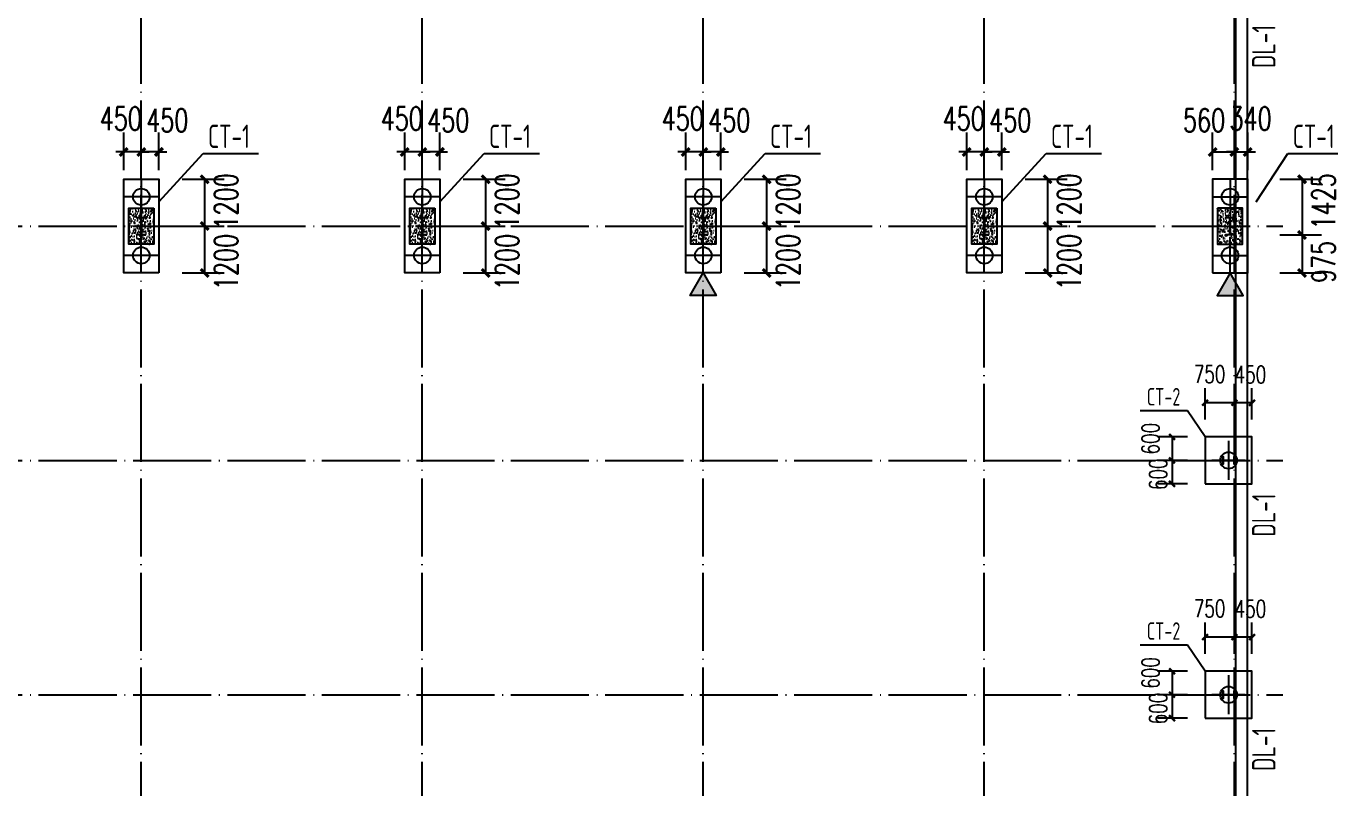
# Model space of a CAD drawing. Extents: x -33967 to 1773478, y -1022458 to -784650.
# Drawn here: x 297163 to 330794, y -979912 to -960411 of the extents above; entities that cross this region are included whole.
import ezdxf

# ---------------------------------------------------------------- set-up
doc = ezdxf.new("R2010")
doc.units = 0
doc.header["$LTSCALE"] = 1000
doc.header["$MEASUREMENT"] = 0
doc.linetypes.add('DOTE', pattern=[2.42, 2, -0.2, 0.02, -0.2])
for name, color, linetype in [('AXIS', 3, 'Continuous'), ('DIM_LEAD', 3, 'Continuous'), ('DOTE', 1, 'DOTE'), ('GZ', 50, 'Continuous'), ('NUM', 7, 'Continuous'), ('PUB_HATCH', 8, 'Continuous'), ('承台', 2, 'Continuous'), ('桩', 201, 'Continuous')]:
    doc.layers.add(name, color=color, linetype=linetype)
doc.styles.add('_TCH_DIM_T3', font='SIMPLEX', dxfattribs={"width": 0.705882, "bigfont": 'GBCBIG'})
doc.styles.add('TSSD_Norm', font='tssdeng.shx', dxfattribs={"bigfont": 'hztxt.shx'})
doc.dimstyles.new('TCH-200-1', dxfattribs={"dimtxt": 595, "dimasz": 200, "dimexe": 500, "dimexo": 600, "dimgap": 252.5, "dimtad": 1, "dimdec": 0, "dimzin": 0, "dimdsep": 46, "dimtxsty": '_TCH_DIM_T3', "dimblk": 'ARCHTICK', "dimcen": 0.09, "dimclrd": 3, "dimclre": 3, "dimclrt": 7, "dimazin": 2, "dimtfac": 1, "dimtdec": 0, "dimtix": 1, "dimtmove": 2, "dimatfit": 3, "dimfxl": 1, "dimtolj": 1, "dimtzin": 0, "dimarcsym": 0})
doc.dimstyles.new('TCH_150_1', dxfattribs={"dimtxt": 446.25, "dimasz": 150, "dimexe": 375, "dimexo": 450, "dimgap": 189.375, "dimtad": 1, "dimdec": 0, "dimzin": 0, "dimdsep": 46, "dimtxsty": '_TCH_DIM_T3', "dimblk": 'ARCHTICK', "dimcen": 0.09, "dimclrd": 256, "dimclre": 256, "dimclrt": 7, "dimazin": 2, "dimtfac": 1, "dimtdec": 0, "dimtix": 1, "dimtmove": 2, "dimatfit": 3, "dimfxl": 1, "dimtolj": 1, "dimtzin": 0, "dimarcsym": 0})

# ---------------------------------------------------------------- blocks, each defined once
blk = doc.blocks.new('111')
at = {"layer": 'GZ'}
blk.add_lwpolyline([(650693, -886725), (650473, -886725), (650473, -886715), (650577, -886715), (650580, -886710), (650580, -886289), (650577, -886285), (650473, -886285), (650473, -886275), (650693, -886275), (650693, -886285), (650590, -886285), (650586, -886289), (650586, -886710), (650590, -886715), (650693, -886715), (650693, -886725)], close=True, dxfattribs=at)
blk = doc.blocks.new('_ArchTick')
at = {"color": 0, "linetype": 'ByBlock', "const_width": 0.4}
blk.add_lwpolyline([(-0.5, -0.5), (0.5, 0.5)], dxfattribs=at)
blk = doc.blocks.new('*D930')
at = {"layer": 'AXIS', "color": 3, "lineweight": -2, "transparency": 16777216}
for p, q in [((300111, -964095), (300111, -963131)), ((300561, -964095), (300561, -963131)), ((300111, -963631), (299911, -963631)), ((300561, -963631), (300111, -963631)), ((300561, -963631), (300761, -963631))]:
    blk.add_line(p, q, dxfattribs=at)
at = {"layer": 'Defpoints', "color": 0, "transparency": 16777216}
for p in [(300111, -963631), (300111, -964695), (300561, -964695)]:
    blk.add_point(p, dxfattribs=at)
at = {"layer": 'AXIS', "color": 3, "lineweight": -2, "transparency": 16777216, "xscale": 200, "yscale": 200, "zscale": 200}
for p, rotation in [((300111, -963631), 359.9999999933299), ((300561, -963631), 179.9999999933299)]:
    blk.add_blockref('_ArchTick', p, dxfattribs=dict(at, rotation=rotation))
at = {"layer": 'AXIS', "color": 7, "transparency": 16777216, "insert": (300777, -962819), "char_height": 595, "attachment_point": 5, "rotation": 360, "style": '_TCH_DIM_T3'}
blk.add_mtext('\\A1;450', dxfattribs=at)
blk = doc.blocks.new('*D931')
at = {"layer": 'AXIS', "color": 3, "lineweight": -2, "transparency": 16777216}
for p, q in [((299661, -964095), (299661, -963131)), ((300111, -964095), (300111, -963131)), ((299661, -963631), (299461, -963631)), ((300111, -963631), (299661, -963631)), ((300111, -963631), (300311, -963631))]:
    blk.add_line(p, q, dxfattribs=at)
at = {"layer": 'Defpoints', "color": 0, "transparency": 16777216}
for p in [(299661, -963631), (299661, -964695), (300111, -964695)]:
    blk.add_point(p, dxfattribs=at)
at = {"layer": 'AXIS', "color": 3, "lineweight": -2, "transparency": 16777216, "xscale": 200, "yscale": 200, "zscale": 200}
for p, rotation in [((299661, -963631), 359.9999999933299), ((300111, -963631), 179.9999999933299)]:
    blk.add_blockref('_ArchTick', p, dxfattribs=dict(at, rotation=rotation))
at = {"layer": 'AXIS', "color": 7, "transparency": 16777216, "insert": (299586, -962775), "char_height": 595, "attachment_point": 5, "rotation": 360, "style": '_TCH_DIM_T3'}
blk.add_mtext('\\A1;450', dxfattribs=at)
blk = doc.blocks.new('*D932')
at = {"layer": 'AXIS', "color": 3, "lineweight": -2, "transparency": 16777216}
for p, q in [((301161, -964329), (302234, -964329)), ((301734, -964329), (301734, -965529)), ((301161, -965529), (302234, -965529))]:
    blk.add_line(p, q, dxfattribs=at)
at = {"layer": 'Defpoints', "color": 0, "transparency": 16777216}
for p in [(300561, -964329), (300561, -965529), (301734, -965529)]:
    blk.add_point(p, dxfattribs=at)
at = {"layer": 'AXIS', "color": 3, "lineweight": -2, "transparency": 16777216, "xscale": 200, "yscale": 200, "zscale": 200}
for p, rotation in [((301734, -964329), 90), ((301734, -965529), 270)]:
    blk.add_blockref('_ArchTick', p, dxfattribs=dict(at, rotation=rotation))
at = {"layer": 'AXIS', "color": 7, "transparency": 16777216, "insert": (302284, -964897), "char_height": 595, "attachment_point": 5, "rotation": 90, "style": '_TCH_DIM_T3'}
blk.add_mtext('\\A1;1200', dxfattribs=at)
blk = doc.blocks.new('*D933')
at = {"layer": 'AXIS', "color": 3, "lineweight": -2, "transparency": 16777216}
for p, q in [((301161, -965529), (302234, -965529)), ((301734, -965529), (301734, -966729)), ((301161, -966729), (302234, -966729))]:
    blk.add_line(p, q, dxfattribs=at)
at = {"layer": 'Defpoints', "color": 0, "transparency": 16777216}
for p in [(300561, -965529), (300561, -966729), (301734, -966729)]:
    blk.add_point(p, dxfattribs=at)
at = {"layer": 'AXIS', "color": 3, "lineweight": -2, "transparency": 16777216, "xscale": 200, "yscale": 200, "zscale": 200}
for p, rotation in [((301734, -965529), 90), ((301734, -966729), 270)]:
    blk.add_blockref('_ArchTick', p, dxfattribs=dict(at, rotation=rotation))
at = {"layer": 'AXIS', "color": 7, "transparency": 16777216, "insert": (302284, -966448), "char_height": 595, "attachment_point": 5, "rotation": 90, "style": '_TCH_DIM_T3'}
blk.add_mtext('\\A1;1200', dxfattribs=at)
blk = doc.blocks.new('*D946')
at = {"layer": 'AXIS', "color": 3, "lineweight": -2, "transparency": 16777216}
for p, q in [((307311, -964095), (307311, -963131)), ((307761, -964095), (307761, -963131)), ((307311, -963631), (307111, -963631)), ((307761, -963631), (307311, -963631)), ((307761, -963631), (307961, -963631))]:
    blk.add_line(p, q, dxfattribs=at)
at = {"layer": 'Defpoints', "color": 0, "transparency": 16777216}
for p in [(307311, -963631), (307311, -964695), (307761, -964695)]:
    blk.add_point(p, dxfattribs=at)
at = {"layer": 'AXIS', "color": 3, "lineweight": -2, "transparency": 16777216, "xscale": 200, "yscale": 200, "zscale": 200}
for p, rotation in [((307311, -963631), 359.9999999933299), ((307761, -963631), 179.9999999933299)]:
    blk.add_blockref('_ArchTick', p, dxfattribs=dict(at, rotation=rotation))
at = {"layer": 'AXIS', "color": 7, "transparency": 16777216, "insert": (307977, -962819), "char_height": 595, "attachment_point": 5, "rotation": 360, "style": '_TCH_DIM_T3'}
blk.add_mtext('\\A1;450', dxfattribs=at)
blk = doc.blocks.new('*D947')
at = {"layer": 'AXIS', "color": 3, "lineweight": -2, "transparency": 16777216}
for p, q in [((306861, -964095), (306861, -963131)), ((307311, -964095), (307311, -963131)), ((306861, -963631), (306661, -963631)), ((307311, -963631), (306861, -963631)), ((307311, -963631), (307511, -963631))]:
    blk.add_line(p, q, dxfattribs=at)
at = {"layer": 'Defpoints', "color": 0, "transparency": 16777216}
for p in [(306861, -963631), (306861, -964695), (307311, -964695)]:
    blk.add_point(p, dxfattribs=at)
at = {"layer": 'AXIS', "color": 3, "lineweight": -2, "transparency": 16777216, "xscale": 200, "yscale": 200, "zscale": 200}
for p, rotation in [((306861, -963631), 359.9999999933299), ((307311, -963631), 179.9999999933299)]:
    blk.add_blockref('_ArchTick', p, dxfattribs=dict(at, rotation=rotation))
at = {"layer": 'AXIS', "color": 7, "transparency": 16777216, "insert": (306786, -962775), "char_height": 595, "attachment_point": 5, "rotation": 360, "style": '_TCH_DIM_T3'}
blk.add_mtext('\\A1;450', dxfattribs=at)
blk = doc.blocks.new('*D948')
at = {"layer": 'AXIS', "color": 3, "lineweight": -2, "transparency": 16777216}
for p, q in [((308361, -964329), (309434, -964329)), ((308934, -964329), (308934, -965529)), ((308361, -965529), (309434, -965529))]:
    blk.add_line(p, q, dxfattribs=at)
at = {"layer": 'Defpoints', "color": 0, "transparency": 16777216}
for p in [(307761, -964329), (307761, -965529), (308934, -965529)]:
    blk.add_point(p, dxfattribs=at)
at = {"layer": 'AXIS', "color": 3, "lineweight": -2, "transparency": 16777216, "xscale": 200, "yscale": 200, "zscale": 200}
for p, rotation in [((308934, -964329), 90), ((308934, -965529), 270)]:
    blk.add_blockref('_ArchTick', p, dxfattribs=dict(at, rotation=rotation))
at = {"layer": 'AXIS', "color": 7, "transparency": 16777216, "insert": (309484, -964897), "char_height": 595, "attachment_point": 5, "rotation": 90, "style": '_TCH_DIM_T3'}
blk.add_mtext('\\A1;1200', dxfattribs=at)
blk = doc.blocks.new('*D949')
at = {"layer": 'AXIS', "color": 3, "lineweight": -2, "transparency": 16777216}
for p, q in [((308361, -965529), (309434, -965529)), ((308934, -965529), (308934, -966729)), ((308361, -966729), (309434, -966729))]:
    blk.add_line(p, q, dxfattribs=at)
at = {"layer": 'Defpoints', "color": 0, "transparency": 16777216}
for p in [(307761, -965529), (307761, -966729), (308934, -966729)]:
    blk.add_point(p, dxfattribs=at)
at = {"layer": 'AXIS', "color": 3, "lineweight": -2, "transparency": 16777216, "xscale": 200, "yscale": 200, "zscale": 200}
for p, rotation in [((308934, -965529), 90), ((308934, -966729), 270)]:
    blk.add_blockref('_ArchTick', p, dxfattribs=dict(at, rotation=rotation))
at = {"layer": 'AXIS', "color": 7, "transparency": 16777216, "insert": (309484, -966448), "char_height": 595, "attachment_point": 5, "rotation": 90, "style": '_TCH_DIM_T3'}
blk.add_mtext('\\A1;1200', dxfattribs=at)
blk = doc.blocks.new('*D939')
at = {"layer": 'AXIS', "color": 3, "lineweight": -2, "transparency": 16777216}
for p, q in [((314511, -964095), (314511, -963131)), ((314961, -964095), (314961, -963131)), ((314511, -963631), (314311, -963631)), ((314961, -963631), (314511, -963631)), ((314961, -963631), (315161, -963631))]:
    blk.add_line(p, q, dxfattribs=at)
at = {"layer": 'Defpoints', "color": 0, "transparency": 16777216}
for p in [(314511, -963631), (314511, -964695), (314961, -964695)]:
    blk.add_point(p, dxfattribs=at)
at = {"layer": 'AXIS', "color": 3, "lineweight": -2, "transparency": 16777216, "xscale": 200, "yscale": 200, "zscale": 200}
for p, rotation in [((314511, -963631), 359.9999999933299), ((314961, -963631), 179.9999999933299)]:
    blk.add_blockref('_ArchTick', p, dxfattribs=dict(at, rotation=rotation))
at = {"layer": 'AXIS', "color": 7, "transparency": 16777216, "insert": (315177, -962819), "char_height": 595, "attachment_point": 5, "rotation": 360, "style": '_TCH_DIM_T3'}
blk.add_mtext('\\A1;450', dxfattribs=at)
blk = doc.blocks.new('*D940')
at = {"layer": 'AXIS', "color": 3, "lineweight": -2, "transparency": 16777216}
for p, q in [((314061, -964095), (314061, -963131)), ((314511, -964095), (314511, -963131)), ((314061, -963631), (313861, -963631)), ((314511, -963631), (314061, -963631)), ((314511, -963631), (314711, -963631))]:
    blk.add_line(p, q, dxfattribs=at)
at = {"layer": 'Defpoints', "color": 0, "transparency": 16777216}
for p in [(314061, -963631), (314061, -964695), (314511, -964695)]:
    blk.add_point(p, dxfattribs=at)
at = {"layer": 'AXIS', "color": 3, "lineweight": -2, "transparency": 16777216, "xscale": 200, "yscale": 200, "zscale": 200}
for p, rotation in [((314061, -963631), 359.9999999933299), ((314511, -963631), 179.9999999933299)]:
    blk.add_blockref('_ArchTick', p, dxfattribs=dict(at, rotation=rotation))
at = {"layer": 'AXIS', "color": 7, "transparency": 16777216, "insert": (313986, -962775), "char_height": 595, "attachment_point": 5, "rotation": 360, "style": '_TCH_DIM_T3'}
blk.add_mtext('\\A1;450', dxfattribs=at)
blk = doc.blocks.new('*D941')
at = {"layer": 'AXIS', "color": 3, "lineweight": -2, "transparency": 16777216}
for p, q in [((315561, -964329), (316634, -964329)), ((316134, -964329), (316134, -965529)), ((315561, -965529), (316634, -965529))]:
    blk.add_line(p, q, dxfattribs=at)
at = {"layer": 'Defpoints', "color": 0, "transparency": 16777216}
for p in [(314961, -964329), (314961, -965529), (316134, -965529)]:
    blk.add_point(p, dxfattribs=at)
at = {"layer": 'AXIS', "color": 3, "lineweight": -2, "transparency": 16777216, "xscale": 200, "yscale": 200, "zscale": 200}
for p, rotation in [((316134, -964329), 90), ((316134, -965529), 270)]:
    blk.add_blockref('_ArchTick', p, dxfattribs=dict(at, rotation=rotation))
at = {"layer": 'AXIS', "color": 7, "transparency": 16777216, "insert": (316684, -964897), "char_height": 595, "attachment_point": 5, "rotation": 90, "style": '_TCH_DIM_T3'}
blk.add_mtext('\\A1;1200', dxfattribs=at)
blk = doc.blocks.new('*D942')
at = {"layer": 'AXIS', "color": 3, "lineweight": -2, "transparency": 16777216}
for p, q in [((315561, -965529), (316634, -965529)), ((316134, -965529), (316134, -966729)), ((315561, -966729), (316634, -966729))]:
    blk.add_line(p, q, dxfattribs=at)
at = {"layer": 'Defpoints', "color": 0, "transparency": 16777216}
for p in [(314961, -965529), (314961, -966729), (316134, -966729)]:
    blk.add_point(p, dxfattribs=at)
at = {"layer": 'AXIS', "color": 3, "lineweight": -2, "transparency": 16777216, "xscale": 200, "yscale": 200, "zscale": 200}
for p, rotation in [((316134, -965529), 90), ((316134, -966729), 270)]:
    blk.add_blockref('_ArchTick', p, dxfattribs=dict(at, rotation=rotation))
at = {"layer": 'AXIS', "color": 7, "transparency": 16777216, "insert": (316684, -966448), "char_height": 595, "attachment_point": 5, "rotation": 90, "style": '_TCH_DIM_T3'}
blk.add_mtext('\\A1;1200', dxfattribs=at)
blk = doc.blocks.new('*D943')
at = {"layer": 'AXIS', "color": 3, "lineweight": -2, "transparency": 16777216}
for p, q in [((321711, -964095), (321711, -963131)), ((322161, -964095), (322161, -963131)), ((321711, -963631), (321511, -963631)), ((322161, -963631), (321711, -963631)), ((322161, -963631), (322361, -963631))]:
    blk.add_line(p, q, dxfattribs=at)
at = {"layer": 'Defpoints', "color": 0, "transparency": 16777216}
for p in [(321711, -963631), (321711, -964695), (322161, -964695)]:
    blk.add_point(p, dxfattribs=at)
at = {"layer": 'AXIS', "color": 3, "lineweight": -2, "transparency": 16777216, "xscale": 200, "yscale": 200, "zscale": 200}
for p, rotation in [((321711, -963631), 359.9999999933299), ((322161, -963631), 179.9999999933299)]:
    blk.add_blockref('_ArchTick', p, dxfattribs=dict(at, rotation=rotation))
at = {"layer": 'AXIS', "color": 7, "transparency": 16777216, "insert": (322377, -962819), "char_height": 595, "attachment_point": 5, "rotation": 360, "style": '_TCH_DIM_T3'}
blk.add_mtext('\\A1;450', dxfattribs=at)
blk = doc.blocks.new('*D944')
at = {"layer": 'AXIS', "color": 3, "lineweight": -2, "transparency": 16777216}
for p, q in [((321261, -964095), (321261, -963131)), ((321711, -964095), (321711, -963131)), ((321261, -963631), (321061, -963631)), ((321711, -963631), (321261, -963631)), ((321711, -963631), (321911, -963631))]:
    blk.add_line(p, q, dxfattribs=at)
at = {"layer": 'Defpoints', "color": 0, "transparency": 16777216}
for p in [(321261, -963631), (321261, -964695), (321711, -964695)]:
    blk.add_point(p, dxfattribs=at)
at = {"layer": 'AXIS', "color": 3, "lineweight": -2, "transparency": 16777216, "xscale": 200, "yscale": 200, "zscale": 200}
for p, rotation in [((321261, -963631), 359.9999999933299), ((321711, -963631), 179.9999999933299)]:
    blk.add_blockref('_ArchTick', p, dxfattribs=dict(at, rotation=rotation))
at = {"layer": 'AXIS', "color": 7, "transparency": 16777216, "insert": (321186, -962775), "char_height": 595, "attachment_point": 5, "rotation": 360, "style": '_TCH_DIM_T3'}
blk.add_mtext('\\A1;450', dxfattribs=at)
blk = doc.blocks.new('*D945')
at = {"layer": 'AXIS', "color": 3, "lineweight": -2, "transparency": 16777216}
for p, q in [((322761, -964329), (323834, -964329)), ((323334, -964329), (323334, -965529)), ((322761, -965529), (323834, -965529))]:
    blk.add_line(p, q, dxfattribs=at)
at = {"layer": 'Defpoints', "color": 0, "transparency": 16777216}
for p in [(322161, -964329), (322161, -965529), (323334, -965529)]:
    blk.add_point(p, dxfattribs=at)
at = {"layer": 'AXIS', "color": 3, "lineweight": -2, "transparency": 16777216, "xscale": 200, "yscale": 200, "zscale": 200}
for p, rotation in [((323334, -964329), 90), ((323334, -965529), 270)]:
    blk.add_blockref('_ArchTick', p, dxfattribs=dict(at, rotation=rotation))
at = {"layer": 'AXIS', "color": 7, "transparency": 16777216, "insert": (323884, -964897), "char_height": 595, "attachment_point": 5, "rotation": 90, "style": '_TCH_DIM_T3'}
blk.add_mtext('\\A1;1200', dxfattribs=at)
blk = doc.blocks.new('*D934')
at = {"layer": 'AXIS', "color": 3, "lineweight": -2, "transparency": 16777216}
for p, q in [((322761, -965529), (323834, -965529)), ((323334, -965529), (323334, -966729)), ((322761, -966729), (323834, -966729))]:
    blk.add_line(p, q, dxfattribs=at)
at = {"layer": 'Defpoints', "color": 0, "transparency": 16777216}
for p in [(322161, -965529), (322161, -966729), (323334, -966729)]:
    blk.add_point(p, dxfattribs=at)
at = {"layer": 'AXIS', "color": 3, "lineweight": -2, "transparency": 16777216, "xscale": 200, "yscale": 200, "zscale": 200}
for p, rotation in [((323334, -965529), 90), ((323334, -966729), 270)]:
    blk.add_blockref('_ArchTick', p, dxfattribs=dict(at, rotation=rotation))
at = {"layer": 'AXIS', "color": 7, "transparency": 16777216, "insert": (323884, -966448), "char_height": 595, "attachment_point": 5, "rotation": 90, "style": '_TCH_DIM_T3'}
blk.add_mtext('\\A1;1200', dxfattribs=at)
blk = doc.blocks.new('*D935')
at = {"layer": 'AXIS', "color": 3, "lineweight": -2, "transparency": 16777216}
for p, q in [((327561, -964095), (327561, -963131)), ((328121, -964095), (328121, -963131)), ((327561, -963631), (328121, -963631))]:
    blk.add_line(p, q, dxfattribs=at)
at = {"layer": 'Defpoints', "color": 0, "transparency": 16777216}
for p in [(328121, -963631), (327561, -964695), (328121, -964695)]:
    blk.add_point(p, dxfattribs=at)
at = {"layer": 'AXIS', "color": 3, "lineweight": -2, "transparency": 16777216, "xscale": 200, "yscale": 200, "zscale": 200, "rotation": 180}
blk.add_blockref('_ArchTick', (327561, -963631), dxfattribs=at)
at = {"layer": 'AXIS', "color": 3, "lineweight": -2, "transparency": 16777216, "xscale": 200, "yscale": 200, "zscale": 200}
blk.add_blockref('_ArchTick', (328121, -963631), dxfattribs=at)
at = {"layer": 'AXIS', "color": 7, "transparency": 16777216, "insert": (327344, -962819), "char_height": 595, "attachment_point": 5, "style": '_TCH_DIM_T3'}
blk.add_mtext('\\A1;560', dxfattribs=at)
blk = doc.blocks.new('*D936')
at = {"layer": 'AXIS', "color": 3, "lineweight": -2, "transparency": 16777216}
for p, q in [((328121, -964095), (328121, -963131)), ((328461, -964095), (328461, -963131)), ((328121, -963631), (327921, -963631)), ((328121, -963631), (328461, -963631)), ((328461, -963631), (328661, -963631))]:
    blk.add_line(p, q, dxfattribs=at)
at = {"layer": 'Defpoints', "color": 0, "transparency": 16777216}
for p in [(328461, -963631), (328121, -964695), (328461, -964695)]:
    blk.add_point(p, dxfattribs=at)
at = {"layer": 'AXIS', "color": 3, "lineweight": -2, "transparency": 16777216, "xscale": 200, "yscale": 200, "zscale": 200}
blk.add_blockref('_ArchTick', (328121, -963631), dxfattribs=at)
at = {"layer": 'AXIS', "color": 3, "lineweight": -2, "transparency": 16777216, "xscale": 200, "yscale": 200, "zscale": 200, "rotation": 180}
blk.add_blockref('_ArchTick', (328461, -963631), dxfattribs=at)
at = {"layer": 'AXIS', "color": 7, "transparency": 16777216, "insert": (328535, -962775), "char_height": 595, "attachment_point": 5, "style": '_TCH_DIM_T3'}
blk.add_mtext('\\A1;340', dxfattribs=at)
blk = doc.blocks.new('*D937')
at = {"layer": 'AXIS', "color": 3, "lineweight": -2, "transparency": 16777216}
for p, q in [((329281, -964329), (330354, -964329)), ((329854, -964329), (329854, -965755)), ((329281, -965755), (330354, -965755))]:
    blk.add_line(p, q, dxfattribs=at)
at = {"layer": 'Defpoints', "color": 0, "transparency": 16777216}
for p in [(328681, -964329), (328681, -965755), (329854, -965755)]:
    blk.add_point(p, dxfattribs=at)
at = {"layer": 'AXIS', "color": 3, "lineweight": -2, "transparency": 16777216, "xscale": 200, "yscale": 200, "zscale": 200}
for p, rotation in [((329854, -964329), 90), ((329854, -965755), 270)]:
    blk.add_blockref('_ArchTick', p, dxfattribs=dict(at, rotation=rotation))
at = {"layer": 'AXIS', "color": 7, "transparency": 16777216, "insert": (330404, -964897), "char_height": 595, "attachment_point": 5, "rotation": 90, "style": '_TCH_DIM_T3'}
blk.add_mtext('\\A1;1425', dxfattribs=at)
blk = doc.blocks.new('*D938')
at = {"layer": 'AXIS', "color": 3, "lineweight": -2, "transparency": 16777216}
for p, q in [((329281, -965755), (330354, -965755)), ((329854, -965755), (329854, -966729)), ((329281, -966729), (330354, -966729))]:
    blk.add_line(p, q, dxfattribs=at)
at = {"layer": 'Defpoints', "color": 0, "transparency": 16777216}
for p in [(328681, -965755), (328681, -966729), (329854, -966729)]:
    blk.add_point(p, dxfattribs=at)
at = {"layer": 'AXIS', "color": 3, "lineweight": -2, "transparency": 16777216, "xscale": 200, "yscale": 200, "zscale": 200}
for p, rotation in [((329854, -965755), 90), ((329854, -966729), 270)]:
    blk.add_blockref('_ArchTick', p, dxfattribs=dict(at, rotation=rotation))
at = {"layer": 'AXIS', "color": 7, "transparency": 16777216, "insert": (330404, -966448), "char_height": 595, "attachment_point": 5, "rotation": 90, "style": '_TCH_DIM_T3'}
blk.add_mtext('\\A1;975', dxfattribs=at)
blk = doc.blocks.new('*D1777')
at = {"layer": 'AXIS', "lineweight": -2, "transparency": 16777216}
for p, q in [((328121, -976479), (328121, -975679)), ((328571, -976479), (328571, -975679)), ((328571, -976054), (328121, -976054))]:
    blk.add_line(p, q, dxfattribs=at)
at = {"layer": 'Defpoints', "color": 0, "transparency": 16777216}
for p in [(328121, -976054), (328121, -976929), (328571, -976929)]:
    blk.add_point(p, dxfattribs=at)
at = {"layer": 'AXIS', "lineweight": -2, "transparency": 16777216, "xscale": 150, "yscale": 150, "zscale": 150, "rotation": 180}
blk.add_blockref('_ArchTick', (328121, -976054), dxfattribs=at)
at = {"layer": 'AXIS', "lineweight": -2, "transparency": 16777216, "xscale": 150, "yscale": 150, "zscale": 150}
blk.add_blockref('_ArchTick', (328571, -976054), dxfattribs=at)
at = {"layer": 'AXIS', "color": 7, "transparency": 16777216, "insert": (328531, -975331), "char_height": 446.2, "attachment_point": 5, "style": '_TCH_DIM_T3'}
blk.add_mtext('\\A1;450', dxfattribs=at)
blk = doc.blocks.new('*D1778')
at = {"layer": 'AXIS', "lineweight": -2, "transparency": 16777216}
for p, q in [((327371, -976479), (327371, -975679)), ((328121, -976479), (328121, -975679)), ((328121, -976054), (327371, -976054))]:
    blk.add_line(p, q, dxfattribs=at)
at = {"layer": 'Defpoints', "color": 0, "transparency": 16777216}
for p in [(327371, -976054), (327371, -976929), (328121, -976929)]:
    blk.add_point(p, dxfattribs=at)
at = {"layer": 'AXIS', "lineweight": -2, "transparency": 16777216, "xscale": 150, "yscale": 150, "zscale": 150, "rotation": 180}
blk.add_blockref('_ArchTick', (327371, -976054), dxfattribs=at)
at = {"layer": 'AXIS', "lineweight": -2, "transparency": 16777216, "xscale": 150, "yscale": 150, "zscale": 150}
blk.add_blockref('_ArchTick', (328121, -976054), dxfattribs=at)
at = {"layer": 'AXIS', "color": 7, "transparency": 16777216, "insert": (327485, -975322), "char_height": 446.2, "attachment_point": 5, "style": '_TCH_DIM_T3'}
blk.add_mtext('\\A1;750', dxfattribs=at)
blk = doc.blocks.new('*D1779')
at = {"layer": 'AXIS', "lineweight": -2, "transparency": 16777216}
for p, q in [((326921, -976929), (326147, -976929)), ((326522, -976929), (326522, -977529)), ((326921, -977529), (326147, -977529))]:
    blk.add_line(p, q, dxfattribs=at)
at = {"layer": 'Defpoints', "color": 0, "transparency": 16777216}
for p in [(327371, -976929), (326522, -977529), (327371, -977529)]:
    blk.add_point(p, dxfattribs=at)
at = {"layer": 'AXIS', "lineweight": -2, "transparency": 16777216, "xscale": 150, "yscale": 150, "zscale": 150}
for p, rotation in [((326522, -976929), 90), ((326522, -977529), 270)]:
    blk.add_blockref('_ArchTick', p, dxfattribs=dict(at, rotation=rotation))
at = {"layer": 'AXIS', "color": 7, "transparency": 16777216, "insert": (325972, -976972), "char_height": 446.2, "attachment_point": 5, "rotation": 90, "style": '_TCH_DIM_T3'}
blk.add_mtext('\\A1;600', dxfattribs=at)
blk = doc.blocks.new('*D1780')
at = {"layer": 'AXIS', "lineweight": -2, "transparency": 16777216}
for p, q in [((326921, -977529), (326147, -977529)), ((326522, -977529), (326522, -978129)), ((326921, -978129), (326147, -978129))]:
    blk.add_line(p, q, dxfattribs=at)
at = {"layer": 'Defpoints', "color": 0, "transparency": 16777216}
for p in [(327371, -977529), (326522, -978129), (327371, -978129)]:
    blk.add_point(p, dxfattribs=at)
at = {"layer": 'AXIS', "lineweight": -2, "transparency": 16777216, "xscale": 150, "yscale": 150, "zscale": 150}
for p, rotation in [((326522, -977529), 90), ((326522, -978129), 270)]:
    blk.add_blockref('_ArchTick', p, dxfattribs=dict(at, rotation=rotation))
at = {"layer": 'AXIS', "color": 7, "transparency": 16777216, "insert": (326167, -977884), "char_height": 446.2, "attachment_point": 5, "rotation": 90, "style": '_TCH_DIM_T3'}
blk.add_mtext('\\A1;600', dxfattribs=at)
blk = doc.blocks.new('*D1781')
at = {"layer": 'AXIS', "lineweight": -2, "transparency": 16777216}
for p, q in [((328121, -970479), (328121, -969679)), ((328571, -970479), (328571, -969679)), ((328571, -970054), (328121, -970054))]:
    blk.add_line(p, q, dxfattribs=at)
at = {"layer": 'Defpoints', "color": 0, "transparency": 16777216}
for p in [(328121, -970054), (328121, -970929), (328571, -970929)]:
    blk.add_point(p, dxfattribs=at)
at = {"layer": 'AXIS', "lineweight": -2, "transparency": 16777216, "xscale": 150, "yscale": 150, "zscale": 150, "rotation": 180}
blk.add_blockref('_ArchTick', (328121, -970054), dxfattribs=at)
at = {"layer": 'AXIS', "lineweight": -2, "transparency": 16777216, "xscale": 150, "yscale": 150, "zscale": 150}
blk.add_blockref('_ArchTick', (328571, -970054), dxfattribs=at)
at = {"layer": 'AXIS', "color": 7, "transparency": 16777216, "insert": (328531, -969331), "char_height": 446.2, "attachment_point": 5, "style": '_TCH_DIM_T3'}
blk.add_mtext('\\A1;450', dxfattribs=at)
blk = doc.blocks.new('*D1782')
at = {"layer": 'AXIS', "lineweight": -2, "transparency": 16777216}
for p, q in [((327371, -970479), (327371, -969679)), ((328121, -970479), (328121, -969679)), ((328121, -970054), (327371, -970054))]:
    blk.add_line(p, q, dxfattribs=at)
at = {"layer": 'Defpoints', "color": 0, "transparency": 16777216}
for p in [(327371, -970054), (327371, -970929), (328121, -970929)]:
    blk.add_point(p, dxfattribs=at)
at = {"layer": 'AXIS', "lineweight": -2, "transparency": 16777216, "xscale": 150, "yscale": 150, "zscale": 150, "rotation": 180}
blk.add_blockref('_ArchTick', (327371, -970054), dxfattribs=at)
at = {"layer": 'AXIS', "lineweight": -2, "transparency": 16777216, "xscale": 150, "yscale": 150, "zscale": 150}
blk.add_blockref('_ArchTick', (328121, -970054), dxfattribs=at)
at = {"layer": 'AXIS', "color": 7, "transparency": 16777216, "insert": (327485, -969322), "char_height": 446.2, "attachment_point": 5, "style": '_TCH_DIM_T3'}
blk.add_mtext('\\A1;750', dxfattribs=at)
blk = doc.blocks.new('*D1783')
at = {"layer": 'AXIS', "lineweight": -2, "transparency": 16777216}
for p, q in [((326921, -970929), (326147, -970929)), ((326522, -970929), (326522, -971529)), ((326921, -971529), (326147, -971529))]:
    blk.add_line(p, q, dxfattribs=at)
at = {"layer": 'Defpoints', "color": 0, "transparency": 16777216}
for p in [(327371, -970929), (326522, -971529), (327371, -971529)]:
    blk.add_point(p, dxfattribs=at)
at = {"layer": 'AXIS', "lineweight": -2, "transparency": 16777216, "xscale": 150, "yscale": 150, "zscale": 150}
for p, rotation in [((326522, -970929), 90), ((326522, -971529), 270)]:
    blk.add_blockref('_ArchTick', p, dxfattribs=dict(at, rotation=rotation))
at = {"layer": 'AXIS', "color": 7, "transparency": 16777216, "insert": (325972, -970972), "char_height": 446.2, "attachment_point": 5, "rotation": 90, "style": '_TCH_DIM_T3'}
blk.add_mtext('\\A1;600', dxfattribs=at)
blk = doc.blocks.new('*D1784')
at = {"layer": 'AXIS', "lineweight": -2, "transparency": 16777216}
for p, q in [((326921, -971529), (326147, -971529)), ((326522, -971529), (326522, -972129)), ((326921, -972129), (326147, -972129))]:
    blk.add_line(p, q, dxfattribs=at)
at = {"layer": 'Defpoints', "color": 0, "transparency": 16777216}
for p in [(327371, -971529), (326522, -972129), (327371, -972129)]:
    blk.add_point(p, dxfattribs=at)
at = {"layer": 'AXIS', "lineweight": -2, "transparency": 16777216, "xscale": 150, "yscale": 150, "zscale": 150}
for p, rotation in [((326522, -971529), 90), ((326522, -972129), 270)]:
    blk.add_blockref('_ArchTick', p, dxfattribs=dict(at, rotation=rotation))
at = {"layer": 'AXIS', "color": 7, "transparency": 16777216, "insert": (326167, -971884), "char_height": 446.2, "attachment_point": 5, "rotation": 90, "style": '_TCH_DIM_T3'}
blk.add_mtext('\\A1;600', dxfattribs=at)

msp = doc.modelspace()

# ---------------------------------------------------------------- hatches: boundary and pattern name
h = msp.add_hatch(color=5)
h.dxf.hatch_style = 1
h.paths.add_polyline_path([(314510.6, -966729.4), (314843.1, -967305.4), (314178, -967305.4)])
h = msp.add_hatch(color=5)
h.dxf.hatch_style = 1
h.paths.add_polyline_path([(328010.6, -966729.4), (327678.1, -967305.4), (328343.2, -967305.4)])
at = {"layer": 'PUB_HATCH', "linetype": 'ByBlock', "ltscale": 0.1}
h = msp.add_hatch(dxfattribs=at)
h.set_pattern_fill('AR-CONC', color=8, scale=100)
h.set_pattern_definition([(50, (-1533498.75, -1617845.17), (182.184669, -15.939086), [19.05, -209.55]), (355, (-1533498.75, -1617845.17), (-35.242826, 191.056643), [15.24, -167.64]), (100.451, (-1533483.57, -1617846.5), (146.942502, 175.116688), [16.19, -178.09]), (46.1842, (-1533498.75, -1617794.37), (271.07904, -42.042328), [28.575, -314.325]), (96.6356, (-1533476.16, -1617797.87), (237.404234, 247.425556), [24.285, -267.135]), (351.184, (-1533498.75, -1617794.37), (237.404606, 247.425118), [22.86, -251.46]), (21, (-1533473.35, -1617807.07), (151.61488, -102.265519), [19.05, -209.55]), (326, (-1533473.35, -1617807.07), (61.802028, 184.187966), [15.24, -167.64]), (71.4514, (-1533460.71, -1617815.59), (213.41649, 81.922858), [16.19, -178.09]), (37.5, (-1533498.75, -1617845.165), (3.0886032, 84.5550389), [0, -165.608, 0, -170.18, 0, -168.275]), (7.5, (-1533498.75, -1617845.165), (66.8196625, 100.180575), [0, -97.028, 0, -161.798, 0, -64.135]), (327.5, (-1533555.39, -1617845.165), (135.5905952, -5.728744), [0, -63.5, 0, -198.12, 0, -262.89]), (317.5, (-1533580.79, -1617845.17), (148.1291814, 25.426491), [0, -82.55, 0, -131.572, 0, -186.69])])
h.paths.add_polyline_path([(299790.5, -965989.4), (300430.5, -965989.4), (300430.6, -965069.4), (299790.6, -965069.4)])
h = msp.add_hatch(dxfattribs=at)
h.set_pattern_fill('AR-CONC', color=8, scale=100)
h.set_pattern_definition([(50, (-1526298.75, -1617845.17), (182.184669, -15.939086), [19.05, -209.55]), (355, (-1526298.75, -1617845.17), (-35.242826, 191.056643), [15.24, -167.64]), (100.451, (-1526283.57, -1617846.5), (146.942502, 175.116688), [16.19, -178.09]), (46.1842, (-1526298.75, -1617794.37), (271.07904, -42.042328), [28.575, -314.325]), (96.6356, (-1526276.16, -1617797.87), (237.404234, 247.425556), [24.285, -267.135]), (351.184, (-1526298.75, -1617794.37), (237.404606, 247.425118), [22.86, -251.46]), (21, (-1526273.35, -1617807.07), (151.61488, -102.265519), [19.05, -209.55]), (326, (-1526273.35, -1617807.07), (61.802028, 184.187966), [15.24, -167.64]), (71.4514, (-1526260.71, -1617815.59), (213.41649, 81.922858), [16.19, -178.09]), (37.5, (-1526298.75, -1617845.165), (3.0886032, 84.5550389), [0, -165.608, 0, -170.18, 0, -168.275]), (7.5, (-1526298.75, -1617845.165), (66.8196625, 100.180575), [0, -97.028, 0, -161.798, 0, -64.135]), (327.5, (-1526355.39, -1617845.165), (135.5905952, -5.728744), [0, -63.5, 0, -198.12, 0, -262.89]), (317.5, (-1526380.79, -1617845.17), (148.1291814, 25.426491), [0, -82.55, 0, -131.572, 0, -186.69])])
h.paths.add_polyline_path([(306990.5, -965989.4), (307630.5, -965989.4), (307630.6, -965069.4), (306990.6, -965069.4)])
h = msp.add_hatch(dxfattribs=at)
h.set_pattern_fill('AR-CONC', color=8, scale=100)
h.set_pattern_definition([(50, (-1519098.75, -1617845.17), (182.184669, -15.939086), [19.05, -209.55]), (355, (-1519098.75, -1617845.17), (-35.242826, 191.056643), [15.24, -167.64]), (100.451, (-1519083.57, -1617846.5), (146.942502, 175.116688), [16.19, -178.09]), (46.1842, (-1519098.75, -1617794.37), (271.07904, -42.042328), [28.575, -314.325]), (96.6356, (-1519076.16, -1617797.87), (237.404234, 247.425556), [24.285, -267.135]), (351.184, (-1519098.75, -1617794.37), (237.404606, 247.425118), [22.86, -251.46]), (21, (-1519073.35, -1617807.07), (151.61488, -102.265519), [19.05, -209.55]), (326, (-1519073.35, -1617807.07), (61.802028, 184.187966), [15.24, -167.64]), (71.4514, (-1519060.71, -1617815.59), (213.41649, 81.922858), [16.19, -178.09]), (37.5, (-1519098.75, -1617845.165), (3.0886032, 84.5550389), [0, -165.608, 0, -170.18, 0, -168.275]), (7.5, (-1519098.75, -1617845.165), (66.8196625, 100.180575), [0, -97.028, 0, -161.798, 0, -64.135]), (327.5, (-1519155.39, -1617845.165), (135.5905952, -5.728744), [0, -63.5, 0, -198.12, 0, -262.89]), (317.5, (-1519180.79, -1617845.17), (148.1291814, 25.426491), [0, -82.55, 0, -131.572, 0, -186.69])])
h.paths.add_polyline_path([(314190.5, -965989.4), (314830.5, -965989.4), (314830.6, -965069.4), (314190.6, -965069.4)])
h = msp.add_hatch(dxfattribs=at)
h.set_pattern_fill('AR-CONC', color=8, scale=100)
h.set_pattern_definition([(50, (-1511898.75, -1617845.17), (182.184669, -15.939086), [19.05, -209.55]), (355, (-1511898.75, -1617845.17), (-35.242826, 191.056643), [15.24, -167.64]), (100.451, (-1511883.57, -1617846.5), (146.942502, 175.116688), [16.19, -178.09]), (46.1842, (-1511898.75, -1617794.37), (271.07904, -42.042328), [28.575, -314.325]), (96.6356, (-1511876.16, -1617797.87), (237.404234, 247.425556), [24.285, -267.135]), (351.184, (-1511898.75, -1617794.37), (237.404606, 247.425118), [22.86, -251.46]), (21, (-1511873.35, -1617807.07), (151.61488, -102.265519), [19.05, -209.55]), (326, (-1511873.35, -1617807.07), (61.802028, 184.187966), [15.24, -167.64]), (71.4514, (-1511860.71, -1617815.59), (213.41649, 81.922858), [16.19, -178.09]), (37.5, (-1511898.75, -1617845.165), (3.0886032, 84.5550389), [0, -165.608, 0, -170.18, 0, -168.275]), (7.5, (-1511898.75, -1617845.165), (66.8196625, 100.180575), [0, -97.028, 0, -161.798, 0, -64.135]), (327.5, (-1511955.39, -1617845.165), (135.5905952, -5.728744), [0, -63.5, 0, -198.12, 0, -262.89]), (317.5, (-1511980.79, -1617845.17), (148.1291814, 25.426491), [0, -82.55, 0, -131.572, 0, -186.69])])
h.paths.add_polyline_path([(321390.5, -965989.4), (322030.5, -965989.4), (322030.6, -965069.4), (321390.6, -965069.4)])
h = msp.add_hatch(dxfattribs=at)
h.set_pattern_fill('AR-CONC', color=8, scale=100)
h.set_pattern_definition([(50, (-1561398.75, -1617845.16), (182.184669, -15.939086), [19.05, -209.55]), (355, (-1561398.75, -1617845.16), (-35.242826, 191.056643), [15.24, -167.64]), (100.451, (-1561383.57, -1617846.49), (146.942502, 175.116688), [16.19, -178.09]), (46.1842, (-1561398.75, -1617794.36), (271.07904, -42.042328), [28.575, -314.325]), (96.6356, (-1561376.16, -1617797.86), (237.404234, 247.425556), [24.285, -267.135]), (351.184, (-1561398.75, -1617794.36), (237.404606, 247.425118), [22.86, -251.46]), (21, (-1561373.35, -1617807.06), (151.61488, -102.265519), [19.05, -209.55]), (326, (-1561373.35, -1617807.06), (61.802028, 184.187966), [15.24, -167.64]), (71.4514, (-1561360.71, -1617815.58), (213.41649, 81.922858), [16.19, -178.09]), (37.5, (-1561398.75, -1617845.16), (3.0886032, 84.5550389), [0, -165.608, 0, -170.18, 0, -168.275]), (7.5, (-1561398.75, -1617845.16), (66.8196625, 100.180575), [0, -97.028, 0, -161.798, 0, -64.135]), (327.5, (-1561455.39, -1617845.16), (135.5905952, -5.728744), [0, -63.5, 0, -198.12, 0, -262.89]), (317.5, (-1561480.79, -1617845.16), (148.1291814, 25.426491), [0, -82.55, 0, -131.572, 0, -186.69])])
h.paths.add_polyline_path([(328330.6, -965989.4), (327690.6, -965989.4), (327690.6, -965069.4), (328330.6, -965069.4)])

# ---------------------------------------------------------------- linework, layer by layer
for points in [[(271830.6, -946939.4), (328450.6, -946939.4), (328450.6, -1002059.4), (271830.6, -1002059.4)], [(272130.6, -947239.4), (328150.6, -947239.4), (328150.6, -1001759.4), (272130.6, -1001759.4)]]:
    msp.add_lwpolyline(points, close=True)
at = {"color": 5}
for points in [[(314510.6, -966729.4), (314843.1, -967304.6), (314178, -967304.6)], [(328010.6, -966729.4), (327678.1, -967304.6), (328343.2, -967304.6)]]:
    msp.add_lwpolyline(points, close=True, dxfattribs=at)
at = {"layer": 'AXIS'}
for points in [[(327370.6, -972129.5), (328570.6, -972129.5), (328570.6, -970929.5), (327370.6, -970929.5)], [(327370.6, -978129.5), (328570.6, -978129.5), (328570.6, -976929.5), (327370.6, -976929.5)]]:
    msp.add_lwpolyline(points, close=True, dxfattribs=at)
at = {"layer": 'DIM_LEAD'}
for p, q in [((300560.6, -964904.4), (301693.3, -963670)), ((301693.3, -963670), (303115, -963670)), ((307760.6, -964904.4), (308893.3, -963670)), ((308893.3, -963670), (310315, -963670)), ((314960.6, -964904.4), (316093.3, -963670)), ((316093.3, -963670), (317515, -963670)), ((322160.6, -964904.4), (323293.3, -963670)), ((323293.3, -963670), (324715, -963670)), ((328680.6, -964904.4), (329490, -963670)), ((329490, -963670), (330770.7, -963670)), ((326916.1, -970263.7), (325706.3, -970263.7)), ((327370.6, -970929.5), (326916.1, -970263.7)), ((326916.1, -976263.7), (325706.3, -976263.7)), ((327370.6, -976929.5), (326916.1, -976263.7))]:
    msp.add_line(p, q, dxfattribs=at)
at = {"layer": 'DOTE'}
for p, q in [((300110.6, -1003029.4), (300110.6, -946029.4)), ((307310.6, -1003029.4), (307310.6, -946029.4)), ((314510.6, -1003029.4), (314510.6, -946029.4)), ((321710.6, -1003029.4), (321710.6, -946029.4)), ((328120.6, -1003029.4), (328120.6, -946029.4)), ((270860.6, -965529.4), (329360.6, -965529.4)), ((270860.6, -971529.4), (329360.6, -971529.4)), ((270860.6, -977529.4), (329360.6, -977529.4))]:
    msp.add_line(p, q, dxfattribs=at)
at = {"layer": 'GZ'}
for points in [[(328120.6, -971429.4), (328120.6, -971629.4), (328110.6, -971629.4), (328110.6, -971536.3), (328105.6, -971532.4), (327835.2, -971532.4), (327830.6, -971536.3), (327830.6, -971629.4), (327820.6, -971629.4), (327820.6, -971429.4), (327830.6, -971429.4), (327830.6, -971522.4), (327835.1, -971526.4), (328105.6, -971526.4), (328110.6, -971522.4), (328110.6, -971429.4), (328120.6, -971429.4)], [(328120.6, -977429.4), (328120.6, -977629.4), (328110.6, -977629.4), (328110.6, -977536.3), (328105.6, -977532.4), (327835.2, -977532.4), (327830.6, -977536.3), (327830.6, -977629.4), (327820.6, -977629.4), (327820.6, -977429.4), (327830.6, -977429.4), (327830.6, -977522.4), (327835.1, -977526.4), (328105.6, -977526.4), (328110.6, -977522.4), (328110.6, -977429.4), (328120.6, -977429.4)]]:
    msp.add_lwpolyline(points, close=True, dxfattribs=at)
at = {"layer": '承台'}
for points in [[(300560.6, -966729.4), (299660.6, -966729.4), (299660.6, -964329.4), (300560.6, -964329.4)], [(307760.6, -966729.4), (306860.6, -966729.4), (306860.6, -964329.4), (307760.6, -964329.4)], [(314960.6, -966729.4), (314060.6, -966729.4), (314060.6, -964329.4), (314960.6, -964329.4)], [(322160.6, -966729.4), (321260.6, -966729.4), (321260.6, -964329.4), (322160.6, -964329.4)], [(327560.6, -966729.4), (328460.6, -966729.4), (328460.6, -964329.4), (327560.6, -964329.4)], [(300430.6, -965069.4), (300430.6, -965989.4), (299790.6, -965989.4), (299790.6, -965069.4)], [(307630.6, -965069.4), (307630.6, -965989.4), (306990.6, -965989.4), (306990.6, -965069.4)], [(314830.6, -965069.4), (314830.6, -965989.4), (314190.6, -965989.4), (314190.6, -965069.4)], [(322030.6, -965069.4), (322030.6, -965989.4), (321390.6, -965989.4), (321390.6, -965069.4)], [(327690.6, -965069.4), (327690.6, -965989.4), (328330.6, -965989.4), (328330.6, -965069.4)]]:
    msp.add_lwpolyline(points, close=True, dxfattribs=at)
at = {"layer": '桩'}
for p, q in [((300110.6, -964353.4), (300110.6, -965355.4)), ((307310.6, -964353.4), (307310.6, -965355.4)), ((314510.6, -964353.4), (314510.6, -965355.4)), ((321710.6, -964353.4), (321710.6, -965355.4)), ((328010.6, -964353.4), (328010.6, -965355.4)), ((300536.6, -964779.4), (299684.6, -964779.4)), ((307736.6, -964779.4), (306884.6, -964779.4)), ((314936.6, -964779.4), (314084.6, -964779.4)), ((322136.6, -964779.4), (321284.6, -964779.4)), ((327584.6, -964779.4), (328436.6, -964779.4)), ((300110.6, -966705.4), (300110.6, -965853.4)), ((307310.6, -966705.4), (307310.6, -965853.4)), ((314510.6, -966705.4), (314510.6, -965853.4)), ((321710.6, -966705.4), (321710.6, -965853.4)), ((328010.6, -966705.4), (328010.6, -965853.4)), ((300536.6, -966279.4), (299684.6, -966279.4)), ((307736.6, -966279.4), (306884.6, -966279.4)), ((314936.6, -966279.4), (314084.6, -966279.4)), ((322136.6, -966279.4), (321284.6, -966279.4)), ((327584.6, -966279.4), (328436.6, -966279.4)), ((327970.6, -971028.4), (327970.6, -972030.4)), ((328396.6, -971529.4), (327544.6, -971529.4)), ((327970.6, -977028.4), (327970.6, -978030.4)), ((328396.6, -977529.4), (327544.6, -977529.4))]:
    msp.add_line(p, q, dxfattribs=at)
for centre in [(300110.6, -964779.4), (307310.6, -964779.4), (314510.6, -964779.4), (321710.6, -964779.4), (328010.6, -964779.4), (300110.6, -966279.4), (307310.6, -966279.4), (314510.6, -966279.4), (321710.6, -966279.4), (328010.6, -966279.4), (327970.6, -971529.4), (327970.6, -977529.4)]:
    msp.add_circle(centre, 213, dxfattribs=at)

# ---------------------------------------------------------------- block references
at = {"layer": 'GZ'}
for p in [(-350472.8, -79030.1), (-343272.8, -79030.1), (-336072.8, -79030.1), (-328872.8, -79030.1), (-322572.8, -79030.1)]:
    msp.add_blockref('111', p, dxfattribs=at)

# ---------------------------------------------------------------- texts
at = {"layer": 'NUM', "style": 'TSSD_Norm', "width": 0.7}
for s, height, rotation, p in [('DL-1', 600, 90, (329173.2, -961481.3)), ('CT-1', 600, 360, (301817.1, -963530.1)), ('CT-1', 600, 360, (309017.1, -963530.1)), ('CT-1', 600, 360, (316217.1, -963530.1)), ('CT-1', 600, 360, (323417.1, -963530.1)), ('CT-1', 600, 360, (329613.8, -963530.1)), ('CT-2', 450, 0, (325873.4, -970123.7)), ('DL-1', 600, 90, (329173.2, -973481.3)), ('CT-2', 450, 0, (325873.4, -976123.7)), ('DL-1', 600, 90, (329173.2, -979481.3))]:
    msp.add_text(s, height=height, rotation=rotation, dxfattribs=at).set_placement(p)

# ---------------------------------------------------------------- dimensions: what is measured, and where the dimension line sits
at = {"layer": 'AXIS'}
for base, p1, p2, angle, dimstyle, picture, middle in [((299660.6, -963630.6), (300110.6, -964695.4), (299660.6, -964695.4), 180, 'TCH-200-1', '*D931', (299586.2, -962775.3)), ((300110.6, -963630.6), (300560.6, -964695.4), (300110.6, -964695.4), 180, 'TCH-200-1', '*D930', (300777.3, -962819.3)), ((306860.6, -963630.6), (307310.6, -964695.4), (306860.6, -964695.4), 180, 'TCH-200-1', '*D947', (306786.2, -962775.3)), ((307310.6, -963630.6), (307760.6, -964695.4), (307310.6, -964695.4), 180, 'TCH-200-1', '*D946', (307977.3, -962819.3)), ((314060.6, -963630.6), (314510.6, -964695.4), (314060.6, -964695.4), 180, 'TCH-200-1', '*D940', (313986.2, -962775.3)), ((314510.6, -963630.6), (314960.6, -964695.4), (314510.6, -964695.4), 180, 'TCH-200-1', '*D939', (315177.3, -962819.3)), ((321260.6, -963630.6), (321710.6, -964695.4), (321260.6, -964695.4), 180, 'TCH-200-1', '*D944', (321186.2, -962775.3)), ((321710.6, -963630.6), (322160.6, -964695.4), (321710.6, -964695.4), 180, 'TCH-200-1', '*D943', (322377.3, -962819.3)), ((328120.6, -963630.6), (327560.6, -964695.4), (328120.6, -964695.4), 0, 'TCH-200-1', '*D935', (327343.9, -962819.3)), ((328460.6, -963630.6), (328120.6, -964695.4), (328460.6, -964695.4), 0, 'TCH-200-1', '*D936', (328535, -962775.3)), ((301733.8, -965529.4), (300560.6, -964329.4), (300560.5, -965529.4), 90, 'TCH-200-1', '*D932', (302283.8, -964896.6)), ((308933.8, -965529.4), (307760.6, -964329.4), (307760.5, -965529.4), 90, 'TCH-200-1', '*D948', (309483.8, -964896.6)), ((316133.8, -965529.4), (314960.6, -964329.4), (314960.5, -965529.4), 90, 'TCH-200-1', '*D941', (316683.8, -964896.6)), ((323333.8, -965529.4), (322160.6, -964329.4), (322160.5, -965529.4), 90, 'TCH-200-1', '*D945', (323883.8, -964896.6)), ((329853.8, -965754.7), (328680.6, -964329.4), (328680.5, -965754.7), 90, 'TCH-200-1', '*D937', (330403.8, -964896.6)), ((301733.8, -966729.4), (300560.5, -965529.4), (300560.6, -966729.4), 90, 'TCH-200-1', '*D933', (302283.8, -966448.1)), ((308933.8, -966729.4), (307760.5, -965529.4), (307760.6, -966729.4), 90, 'TCH-200-1', '*D949', (309483.8, -966448.1)), ((316133.8, -966729.4), (314960.5, -965529.4), (314960.6, -966729.4), 90, 'TCH-200-1', '*D942', (316683.8, -966448.1)), ((323333.8, -966729.4), (322160.5, -965529.4), (322160.6, -966729.4), 90, 'TCH-200-1', '*D934', (323883.8, -966448.1)), ((329853.8, -966729.4), (328680.5, -965754.7), (328680.6, -966729.4), 90, 'TCH-200-1', '*D938', (330403.8, -966448.1)), ((327370.6, -970054.2), (328120.6, -970929.5), (327370.6, -970929.5), 180, 'TCH_150_1', '*D1782', (327485.5, -969322.3)), ((328120.6, -970054.2), (328570.6, -970929.5), (328120.6, -970929.5), 180, 'TCH_150_1', '*D1781', (328530.8, -969331.1)), ((326522.2, -971529.5), (327370.6, -970929.5), (327370.6, -971529.5), 90, 'TCH_150_1', '*D1783', (325972.2, -970971.6)), ((326522.2, -972129.5), (327370.6, -971529.5), (327370.6, -972129.5), 90, 'TCH_150_1', '*D1784', (326167, -971884.1)), ((327370.6, -976054.2), (328120.6, -976929.5), (327370.6, -976929.5), 180, 'TCH_150_1', '*D1778', (327485.5, -975322.3)), ((328120.6, -976054.2), (328570.6, -976929.5), (328120.6, -976929.5), 180, 'TCH_150_1', '*D1777', (328530.8, -975331.1)), ((326522.2, -977529.5), (327370.6, -976929.5), (327370.6, -977529.5), 90, 'TCH_150_1', '*D1779', (325972.2, -976971.6)), ((326522.2, -978129.5), (327370.6, -977529.5), (327370.6, -978129.5), 90, 'TCH_150_1', '*D1780', (326167, -977884.1))]:
    dim = msp.add_linear_dim(base=base, p1=p1, p2=p2, angle=angle, dimstyle=dimstyle, dxfattribs=at)
    dim.commit()
    dim.dimension.update_dxf_attribs({"geometry": picture, "text_midpoint": middle, "dimtype": 128})

doc.saveas('drawing.dxf')
